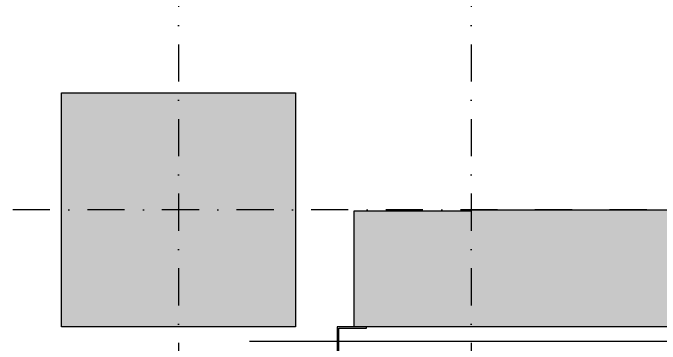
# Model space of a CAD drawing. Header units: inches. Extents: x -772 to 6765, y -813 to 4093.
# Drawn here: x -156.6 to 64.6, y 3354.1 to 3467.2 of the extents above; entities that cross this region are included whole.
import ezdxf

# ---------------------------------------------------------------- set-up
doc = ezdxf.new("R2010")
doc.units = ezdxf.units.IN
doc.header["$MEASUREMENT"] = 0
doc.linetypes.add('DASHDOT', pattern=[25.4, 12.7, -6.35, 0, -6.35])
for name, color, linetype in [('H_FAC_Metal', 181, 'Continuous'), ('H_STR_Aks', 250, 'DASHDOT'), ('H_STR_Betonarme', 4, 'Continuous'), ('H_STR_BetonarmeTarama', 251, 'Continuous')]:
    doc.layers.add(name, color=color, linetype=linetype)

msp = doc.modelspace()

# ---------------------------------------------------------------- hatches: boundary and pattern name
at = {"layer": 'H_STR_BetonarmeTarama'}
h = msp.add_hatch(color=256, dxfattribs=at)
h.dxf.hatch_style = 1
h.paths.add_polyline_path([(-60, 3360), (-140, 3360), (-140, 3440), (-60, 3440)])
h = msp.add_hatch(color=256, dxfattribs=at)
h.dxf.hatch_style = 1
h.paths.add_polyline_path([(-40, 3360), (-40, 3399.599), (0, 3399.599), (0, 3400), (850, 3400), (850, 3399.802), (890, 3399.802), (890, 3360)])

# ---------------------------------------------------------------- linework, layer by layer
at = {"lineweight": 30}
msp.add_lwpolyline([(1740, 3355), (-75.747, 3355)], dxfattribs=at)
at = {"layer": 'H_FAC_Metal'}
msp.add_lwpolyline([(-35.75, 3359.5), (-35.75, 3360), (-45.75, 3360), (-45.751, 3240.625), (-45.251, 3240.625), (-45.25, 3359.5)], close=True, dxfattribs=at)
at = {"layer": 'H_STR_Aks'}
for p, q in [((-100, 4043.005), (-100, -712.77)), ((0, 4043.005), (0, -712.77)), ((6664.509, 3400), (-659.052, 3400))]:
    msp.add_line(p, q, dxfattribs=at)
at = {"layer": 'H_STR_Betonarme'}
for points in [[(-60, 3360), (-140, 3360), (-140, 3440), (-60, 3440)], [(-40, 3360), (-40, 3399.599), (0, 3399.599), (0, 3400), (850, 3400), (850, 3399.802), (890, 3399.802), (890, 3360)]]:
    msp.add_lwpolyline(points, close=True, dxfattribs=at)

doc.saveas('drawing.dxf')
